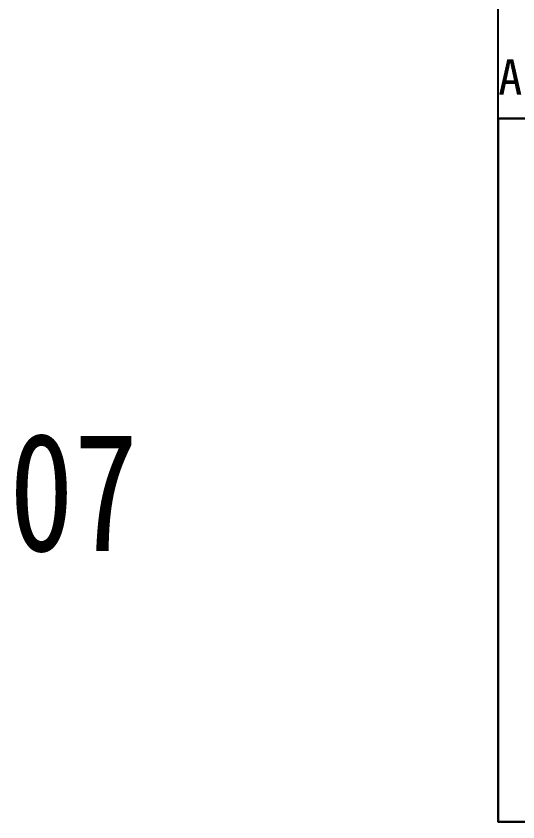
# Model space of a CAD drawing. Extents: x 393367 to 3005760, y 4998 to 826018.
# Drawn here: x 2299162 to 2341558, y 319762 to 387799 of the extents above; entities that cross this region are included whole.
import ezdxf

# ---------------------------------------------------------------- set-up
doc = ezdxf.new("R2010")
doc.units = 0
doc.header["$LTSCALE"] = 1000
doc.layers.get('0').update_dxf_attribs({"linetype": 'CONTINUOUS'})
for name, color, linetype in [('-TK', 7, 'CONTINUOUS'), ('DIM', 3, 'CONTINUOUS'), ('PUB_TEXT', 7, 'CONTINUOUS')]:
    doc.layers.add(name, color=color, linetype=linetype)
doc.layers.add('yichutu', color=7, linetype='CONTINUOUS', true_color=0xffffff, plot=False)
doc.styles.add('-黑体', font='simhei.ttf', dxfattribs={"width": 0.8})

# ---------------------------------------------------------------- blocks, each defined once
blk = doc.blocks.new('A1')
blk.add_lwpolyline([(0, 59400), (0, 0), (84100, 0), (84100, 59400)], close=True)
blk = doc.blocks.new('yct-841-594-84100-59400-100-1000')
at = {"layer": 'yichutu', "color": 7, "true_color": 0xffffff}
blk.add_lwpolyline([(0, 0), (0, 59400), (84100, 59400), (84100, 0)], close=True, dxfattribs=at)
blk.add_text('A1 1:100', height=3000, dxfattribs=at).set_placement((0, 61400))

msp = doc.modelspace()

# ---------------------------------------------------------------- linework, layer by layer
at = {"layer": 'DIM', "color": 5, "linetype": 'ByBlock'}
msp.add_lwpolyline([(2339893.38356, 389162.12225), (2349893.38356, 389162.12225), (2349893.38356, 379162.12225), (2339893.38356, 379162.12225)], close=True, dxfattribs=at)

# ---------------------------------------------------------------- block references
at = {"layer": '-TK'}
msp.add_blockref('A1', (2339893.38356, 319762.12225), dxfattribs=at)
at = {"layer": 'yichutu'}
msp.add_blockref('yct-841-594-84100-59400-100-1000', (2339893.38356, 319762.12225), dxfattribs=at)

# ---------------------------------------------------------------- texts
at = {"layer": 'PUB_TEXT', "color": 3, "style": '-黑体', "width": 0.8}
msp.add_text('07', height=10000, dxfattribs=at).set_placement((2298585.10498, 342635.6486))

doc.saveas('drawing.dxf')
